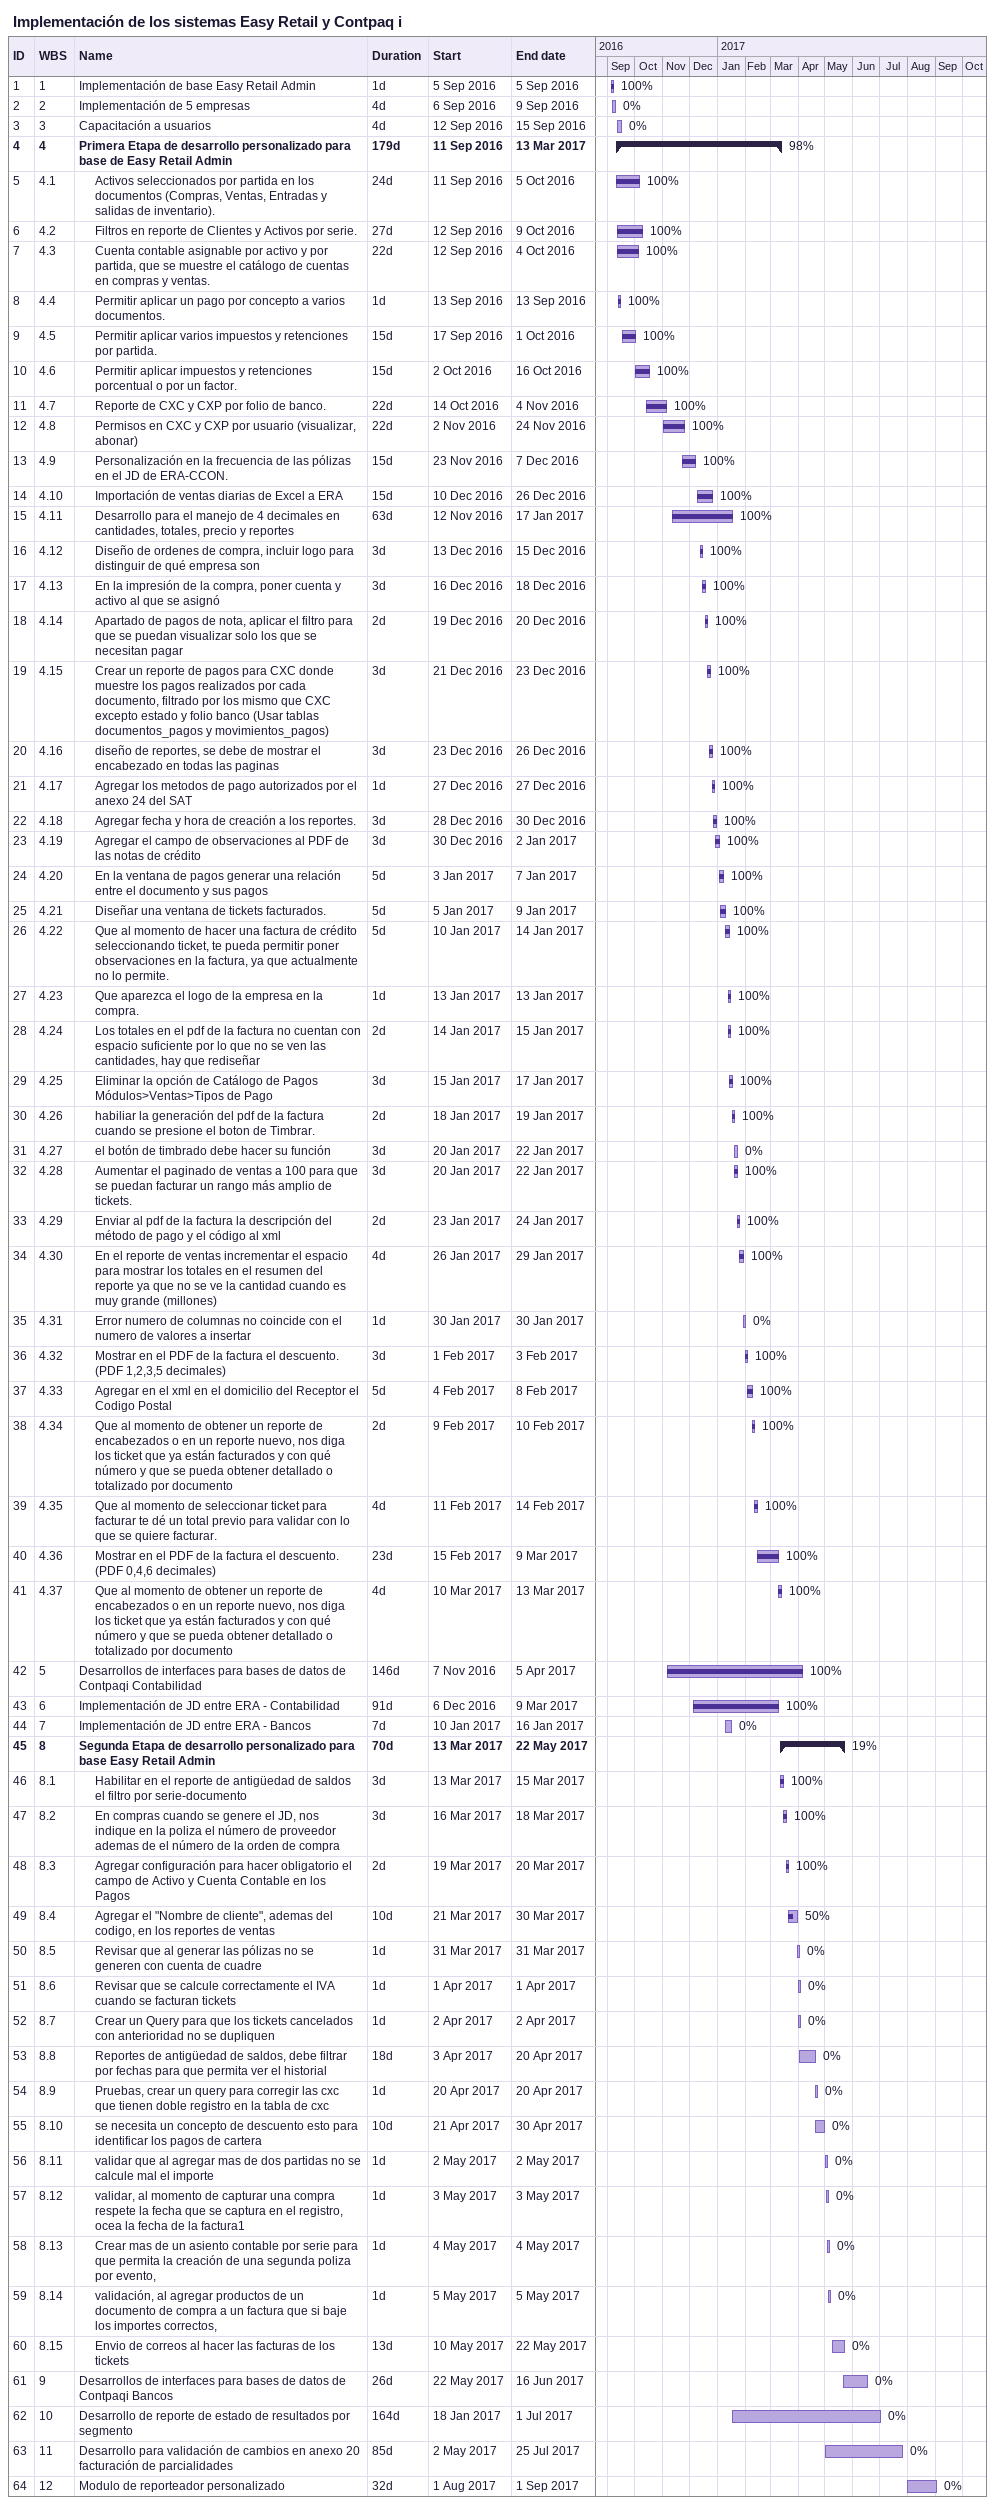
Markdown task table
Implementación de los sistemas Easy Retail y Contpaq i

| ID | WBS | Task | Duration | Start | Finish | % complete |
|---|---|---|---|---|---|---|
| 1 | 1 | Implementación de base Easy Retail Admin | 1d | 2016-09-05 | 2016-09-05 | 100 |
| 2 | 2 | Implementación de 5 empresas | 4d | 2016-09-06 | 2016-09-09 | 0 |
| 3 | 3 | Capacitación a usuarios | 4d | 2016-09-12 | 2016-09-15 | 0 |
| 4 | 4 | **Primera Etapa de desarrollo personalizado para base de Easy Retail Admin** | 179d | 2016-09-11 | 2017-03-13 | 98 |
| 5 | 4.1 | Activos seleccionados por partida en los documentos (Compras, Ventas, Entradas y salidas de inventario). | 24d | 2016-09-11 | 2016-10-05 | 100 |
| 6 | 4.2 | Filtros en reporte de Clientes y Activos por serie. | 27d | 2016-09-12 | 2016-10-09 | 100 |
| 7 | 4.3 | Cuenta contable asignable por activo y por partida, que se muestre el catálogo de cuentas en compras y ventas. | 22d | 2016-09-12 | 2016-10-04 | 100 |
| 8 | 4.4 | Permitir aplicar un pago por concepto a varios documentos. | 1d | 2016-09-13 | 2016-09-13 | 100 |
| 9 | 4.5 | Permitir aplicar varios impuestos y retenciones por partida. | 15d | 2016-09-17 | 2016-10-01 | 100 |
| 10 | 4.6 | Permitir aplicar impuestos y retenciones porcentual o por un factor. | 15d | 2016-10-02 | 2016-10-16 | 100 |
| 11 | 4.7 | Reporte de CXC y CXP por folio de banco. | 22d | 2016-10-14 | 2016-11-04 | 100 |
| 12 | 4.8 | Permisos en CXC y CXP por usuario (visualizar, abonar) | 22d | 2016-11-02 | 2016-11-24 | 100 |
| 13 | 4.9 | Personalización en la frecuencia de las pólizas en el JD de ERA-CCON. | 15d | 2016-11-23 | 2016-12-07 | 100 |
| 14 | 4.10 | Importación de ventas diarias de Excel a ERA | 15d | 2016-12-10 | 2016-12-26 | 100 |
| 15 | 4.11 | Desarrollo para el manejo de 4 decimales en cantidades, totales, precio y reportes | 63d | 2016-11-12 | 2017-01-17 | 100 |
| 16 | 4.12 | Diseño de ordenes de compra, incluir logo para distinguir de qué empresa son | 3d | 2016-12-13 | 2016-12-15 | 100 |
| 17 | 4.13 | En la impresión de la compra, poner cuenta y activo al que se asignó | 3d | 2016-12-16 | 2016-12-18 | 100 |
| 18 | 4.14 | Apartado de pagos de nota, aplicar el filtro para que se puedan visualizar solo los que se necesitan pagar | 2d | 2016-12-19 | 2016-12-20 | 100 |
| 19 | 4.15 | Crear un reporte de pagos para CXC donde muestre los pagos realizados por cada documento, filtrado por los mismo que CXC excepto estado y folio banco (Usar tablas documentos_pagos y movimientos_pagos) | 3d | 2016-12-21 | 2016-12-23 | 100 |
| 20 | 4.16 | diseño de reportes, se debe de mostrar el encabezado en todas las paginas | 3d | 2016-12-23 | 2016-12-26 | 100 |
| 21 | 4.17 | Agregar los metodos de pago autorizados por el anexo 24 del SAT | 1d | 2016-12-27 | 2016-12-27 | 100 |
| 22 | 4.18 | Agregar fecha y hora de creación a los reportes. | 3d | 2016-12-28 | 2016-12-30 | 100 |
| 23 | 4.19 | Agregar el campo de observaciones al PDF de las notas de crédito | 3d | 2016-12-30 | 2017-01-02 | 100 |
| 24 | 4.20 | En la ventana de pagos generar una relación entre el documento y sus pagos | 5d | 2017-01-03 | 2017-01-07 | 100 |
| 25 | 4.21 | Diseñar una ventana de tickets facturados. | 5d | 2017-01-05 | 2017-01-09 | 100 |
| 26 | 4.22 | Que al momento de hacer una factura de crédito seleccionando ticket, te pueda permitir poner observaciones en la factura, ya que actualmente no lo permite. | 5d | 2017-01-10 | 2017-01-14 | 100 |
| 27 | 4.23 | Que aparezca el logo de la empresa en la compra. | 1d | 2017-01-13 | 2017-01-13 | 100 |
| 28 | 4.24 | Los totales en el pdf de la factura no cuentan con espacio suficiente por lo que no se ven las cantidades, hay que rediseñar | 2d | 2017-01-14 | 2017-01-15 | 100 |
| 29 | 4.25 | Eliminar la opción de Catálogo de Pagos Módulos>Ventas>Tipos de Pago | 3d | 2017-01-15 | 2017-01-17 | 100 |
| 30 | 4.26 | habiliar la generación del pdf de la factura cuando se presione el boton de Timbrar. | 2d | 2017-01-18 | 2017-01-19 | 100 |
| 31 | 4.27 | el botón de timbrado debe hacer su función | 3d | 2017-01-20 | 2017-01-22 | 0 |
| 32 | 4.28 | Aumentar el paginado de ventas a 100 para que se puedan facturar un rango más amplio de tickets. | 3d | 2017-01-20 | 2017-01-22 | 100 |
| 33 | 4.29 | Enviar al pdf de la factura la descripción del método de pago y el código al xml | 2d | 2017-01-23 | 2017-01-24 | 100 |
| 34 | 4.30 | En el reporte de ventas incrementar el espacio para mostrar los totales en el resumen del reporte ya que no se ve la cantidad cuando es muy grande (millones) | 4d | 2017-01-26 | 2017-01-29 | 100 |
| 35 | 4.31 | Error numero de columnas no coincide con el numero de valores a insertar | 1d | 2017-01-30 | 2017-01-30 | 0 |
| 36 | 4.32 | Mostrar en el PDF de la factura el descuento. (PDF 1,2,3,5 decimales) | 3d | 2017-02-01 | 2017-02-03 | 100 |
| 37 | 4.33 | Agregar en el xml en el domicilio del Receptor el Codigo Postal | 5d | 2017-02-04 | 2017-02-08 | 100 |
| 38 | 4.34 | Que al momento de obtener un reporte de encabezados o en un reporte nuevo, nos diga los ticket que ya están facturados y con qué número y que se pueda obtener detallado o totalizado por documento | 2d | 2017-02-09 | 2017-02-10 | 100 |
| 39 | 4.35 | Que al momento de seleccionar ticket para facturar te dé un total previo para validar con lo que se quiere facturar. | 4d | 2017-02-11 | 2017-02-14 | 100 |
| 40 | 4.36 | Mostrar en el PDF de la factura el descuento. (PDF 0,4,6 decimales) | 23d | 2017-02-15 | 2017-03-09 | 100 |
| 41 | 4.37 | Que al momento de obtener un reporte de encabezados o en un reporte nuevo, nos diga los ticket que ya están facturados y con qué número y que se pueda obtener detallado o totalizado por documento | 4d | 2017-03-10 | 2017-03-13 | 100 |
| 42 | 5 | Desarrollos de interfaces para bases de datos de Contpaqi Contabilidad | 146d | 2016-11-07 | 2017-04-05 | 100 |
| 43 | 6 | Implementación de JD entre ERA - Contabilidad | 91d | 2016-12-06 | 2017-03-09 | 100 |
| 44 | 7 | Implementación de JD entre ERA - Bancos | 7d | 2017-01-10 | 2017-01-16 | 0 |
| 45 | 8 | **Segunda Etapa de desarrollo personalizado para base Easy Retail Admin** | 70d | 2017-03-13 | 2017-05-22 | 19 |
| 46 | 8.1 | Habilitar en el reporte de antigüedad de saldos el filtro por serie-documento | 3d | 2017-03-13 | 2017-03-15 | 100 |
| 47 | 8.2 | En compras cuando se genere el JD, nos indique en la poliza el número de proveedor ademas de el número de la orden de compra | 3d | 2017-03-16 | 2017-03-18 | 100 |
| 48 | 8.3 | Agregar configuración para hacer obligatorio el campo de Activo y Cuenta Contable en los Pagos | 2d | 2017-03-19 | 2017-03-20 | 100 |
| 49 | 8.4 | Agregar el "Nombre de cliente", ademas del codigo, en los reportes de ventas | 10d | 2017-03-21 | 2017-03-30 | 50 |
| 50 | 8.5 | Revisar que al generar las pólizas no se generen con cuenta de cuadre | 1d | 2017-03-31 | 2017-03-31 | 0 |
| 51 | 8.6 | Revisar que se calcule correctamente el IVA cuando se facturan tickets | 1d | 2017-04-01 | 2017-04-01 | 0 |
| 52 | 8.7 | Crear un Query para que los tickets cancelados con anterioridad no se dupliquen | 1d | 2017-04-02 | 2017-04-02 | 0 |
| 53 | 8.8 | Reportes de antigüedad de saldos, debe filtrar por fechas para que permita ver el historial | 18d | 2017-04-03 | 2017-04-20 | 0 |
| 54 | 8.9 | Pruebas, crear un query para corregir las cxc que tienen doble registro en la tabla de cxc | 1d | 2017-04-20 | 2017-04-20 | 0 |
| 55 | 8.10 | se necesita un concepto de descuento esto para identificar los pagos de cartera | 10d | 2017-04-21 | 2017-04-30 | 0 |
| 56 | 8.11 | validar que al agregar mas de dos partidas no se calcule mal el importe | 1d | 2017-05-02 | 2017-05-02 | 0 |
| 57 | 8.12 | validar, al momento de capturar una compra respete la fecha que se captura en el registro, ocea la fecha de la factura1 | 1d | 2017-05-03 | 2017-05-03 | 0 |
| 58 | 8.13 | Crear mas de un asiento contable por serie para que permita la creación de una segunda poliza por evento, | 1d | 2017-05-04 | 2017-05-04 | 0 |
| 59 | 8.14 | validación, al agregar productos de un documento de compra a un factura que si baje los importes correctos, | 1d | 2017-05-05 | 2017-05-05 | 0 |
| 60 | 8.15 | Envio de correos al hacer las facturas de los tickets | 13d | 2017-05-10 | 2017-05-22 | 0 |
| 61 | 9 | Desarrollos de interfaces para bases de datos de Contpaqi Bancos | 26d | 2017-05-22 | 2017-06-16 | 0 |
| 62 | 10 | Desarrollo de reporte de estado de resultados por segmento | 164d | 2017-01-18 | 2017-07-01 | 0 |
| 63 | 11 | Desarrollo para validación de cambios en anexo 20 facturación de parcialidades | 85d | 2017-05-02 | 2017-07-25 | 0 |
| 64 | 12 | Modulo de reporteador personalizado | 32d | 2017-08-01 | 2017-09-01 | 0 |
